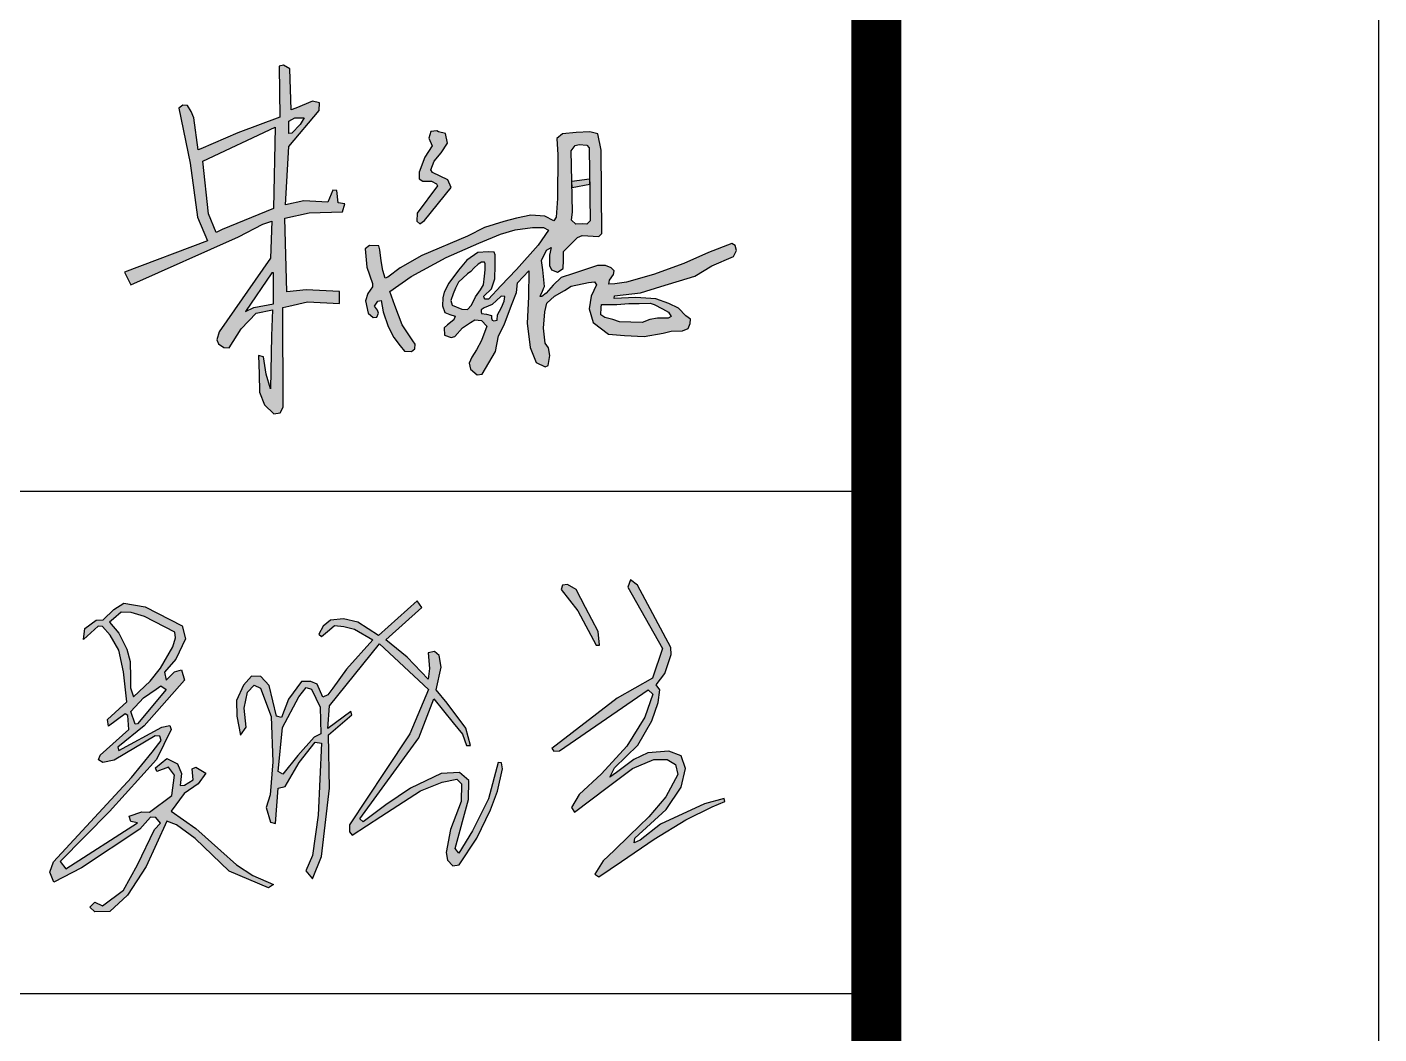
# Model space of a CAD drawing. Extents: x -417156 to 1571408, y 205758 to 1045562.
# Drawn here: x 1205095 to 1210475, y 906170 to 910179 of the extents above; entities that cross this region are included whole.
import ezdxf

# ---------------------------------------------------------------- set-up
doc = ezdxf.new("R2010")
doc.units = 0
doc.header["$LTSCALE"] = 1000
doc.header["$MEASUREMENT"] = 0
doc.layers.get('0').update_dxf_attribs({"linetype": 'CONTINUOUS'})
doc.layers.add('PUB_TITLE', color=4, linetype='CONTINUOUS')

msp = doc.modelspace()

# ---------------------------------------------------------------- hatches: boundary and pattern name
h = msp.add_hatch(color=7)
h.paths.add_polyline_path([(1206121.3, 909418.1), (1206217.8, 909439.5), (1206350.5, 909444.2), (1206359.3, 909475.7), (1206332.5, 909479.6), (1206327.3, 909529), (1206311.7, 909529.3), (1206291.9, 909482.1), (1206196.9, 909487.5), (1206123, 909471.8), (1206136.7, 909703.3), (1206257.7, 909847.5), (1206258.2, 909877.4), (1206230.9, 909883.9), (1206164.4, 909856.8), (1206145.6, 909849.5), (1206140.7, 910013.1), (1206116.2, 910027.5), (1206097.8, 910024), (1206100.8, 909821.1), (1205933.5, 909757.8), (1205787.1, 909693.8), (1205775.7, 909689.8), (1205758.7, 909818.4), (1205748.5, 909843.7), (1205733, 909867.2), (1205714.8, 909868.5), (1205699.4, 909856.7), (1205744.7, 909637.7), (1205773.7, 909422.3), (1205812.6, 909327.7), (1205482.5, 909204), (1205507.6, 909153), (1205936.2, 909344.6), (1206033.9, 909395.1), (1206068.5, 909406.6), (1206064.4, 909258.9), (1205859.2, 908965.6), (1205850.9, 908933.7), (1205856.5, 908917.6), (1205878.3, 908904.1), (1205899.3, 908902.3), (1205947.6, 908978.4), (1206006.4, 909039.7), (1206071.3, 909053.7), (1206067.6, 908949.3), (1206064.3, 908739.4), (1206046.3, 908797.1), (1206035.7, 908866), (1206016.6, 908871.7), (1206018.5, 908798.3), (1206020.5, 908726.2), (1206040.4, 908675), (1206077.4, 908639.6), (1206102.7, 908643.9), (1206114.1, 908666.1), (1206112.8, 909062.6), (1206136.2, 909067.7), (1206210.8, 909085.6), (1206338.6, 909078.6), (1206338.6, 909126.2), (1206205.3, 909133.7), (1206128.7, 909125.4)])
h.paths.add_polyline_path([(1206076.3, 909456.8), (1205871, 909373.2), (1205847.6, 909361.8), (1205817.3, 909435.1), (1205794.8, 909645.1), (1206082.5, 909780.2)], flags=16)
h.paths.add_polyline_path([(1206076.3, 909200.2), (1206076.3, 909077.9), (1205997.1, 909062.2), (1205964.3, 909047.1), (1206069.2, 909200.2)], flags=16)
h.paths.add_polyline_path([(1206136.7, 909755.6), (1206136.7, 909804.4), (1206160.3, 909817.4), (1206198.2, 909817.4), (1206181.6, 909790.7), (1206148.5, 909756.4)], flags=16)
h = msp.add_hatch(color=7)
h.paths.add_polyline_path([(1207303.7, 909349.8), (1207371, 909345.8), (1207382.7, 909357.5), (1207380.2, 909689.7), (1207366.2, 909754.6), (1207334.1, 909761.7), (1207279.9, 909759.1), (1207225.7, 909753.5), (1207203.1, 909735.2), (1207206.8, 909670.6), (1207205.8, 909496.6), (1207200.4, 909422.2), (1207190.9, 909408.2), (1207155.4, 909427), (1207100.1, 909430), (1207042.8, 909419), (1206992, 909404.6), (1206915.2, 909380.6), (1206847.9, 909347.2), (1206666.3, 909269.8), (1206579.8, 909220.2), (1206530.1, 909183.3), (1206519.8, 909179.6), (1206510.4, 909209.8), (1206504.7, 909248.8), (1206498.4, 909292.2), (1206494.7, 909308.7), (1206458.1, 909309.5), (1206440.6, 909296), (1206446.9, 909222.8), (1206470, 909158.3), (1206469.7, 909144.4), (1206450.6, 909118.7), (1206442.2, 909089), (1206452.9, 909040.3), (1206472.5, 909023.5), (1206487.6, 909024.7), (1206493.2, 909039.8), (1206489.8, 909051.5), (1206477.7, 909067.8), (1206490.7, 909088.4), (1206504.1, 909091.2), (1206511.5, 909045.7), (1206531.6, 908987.5), (1206554.6, 908943.8), (1206579.3, 908909.7), (1206597.7, 908888.4), (1206624.9, 908887), (1206638.7, 908898.1), (1206639.4, 908916.6), (1206629.6, 908930.3), (1206588.4, 908993.7), (1206558.6, 909070.1), (1206538.1, 909126), (1206623.9, 909185.7), (1206763.4, 909261.5), (1206893.3, 909318.3), (1206979, 909354.4), (1207037.8, 909371.4), (1207106.6, 909381.4), (1207150.5, 909381.4), (1207170.4, 909370.7), (1207129.3, 909311.3), (1207042.8, 909213.4), (1206980.4, 909148.8), (1206931.5, 909095.7), (1206917.8, 909096.3), (1206913.6, 909100.9), (1206912.2, 909107.5), (1206942.7, 909136.9), (1206956.6, 909177.1), (1206958, 909230.6), (1206958.3, 909272.5), (1206953.7, 909283), (1206929.8, 909284.9), (1206889.2, 909282.1), (1206845.7, 909251.5), (1206811.6, 909211.2), (1206774, 909159.7), (1206754.9, 909123.7), (1206749.9, 909100.7), (1206747.9, 909069.2), (1206757.4, 909042.3), (1206777.1, 909034.8), (1206798.4, 909027.7), (1206793.7, 909014.1), (1206768.8, 908993.2), (1206754.8, 908981.8), (1206755.8, 908952.7), (1206782.7, 908942.8), (1206797.1, 908947.2), (1206828.5, 908982.1), (1206859.4, 909003.5), (1206877.4, 909013), (1206903.8, 909011.5), (1206924.2, 908988.6), (1206902.8, 908931.3), (1206883.8, 908894.5), (1206865.4, 908865.6), (1206854.5, 908841.6), (1206859.4, 908817.7), (1206885.9, 908795.3), (1206905.8, 908797.8), (1206958.9, 908887), (1206970.9, 908949.3), (1206994.2, 908993.4), (1207022.2, 909071.4), (1207042.8, 909122.4), (1207047.3, 909160.9), (1207092.1, 909208.3), (1207090.3, 909105.4), (1207084.9, 909000.7), (1207096.9, 908904), (1207120.7, 908844), (1207156.9, 908827.1), (1207169.4, 908831.6), (1207175, 908872.3), (1207170.5, 908901.7), (1207157.4, 908920.2), (1207150.1, 908980.1), (1207155.8, 909045.2), (1207163.1, 909079.4), (1207193.9, 909107.4), (1207233.1, 909130.9), (1207260, 909148.2), (1207329, 909162.8), (1207353, 909165), (1207360.9, 909152.4), (1207340.1, 909108.5), (1207332.3, 909056.8), (1207347.2, 909003.1), (1207409, 908956.2), (1207472.7, 908951.3), (1207551.4, 908947), (1207625.7, 908960.5), (1207658.4, 908968.4), (1207703.1, 908970.5), (1207725.7, 908979.7), (1207734.2, 908998.8), (1207735.3, 909016.4), (1207716.7, 909029.4), (1207686.9, 909059.5), (1207648.4, 909078.7), (1207596.7, 909097.6), (1207517.4, 909102.3), (1207431.7, 909099.1), (1207432.2, 909109.1), (1207536.4, 909120.5), (1207617.1, 909146.9), (1207752.7, 909187.9), (1207820.5, 909228.2), (1207906.3, 909265.7), (1207918.3, 909289.6), (1207912.8, 909309), (1207899.3, 909317.9), (1207806.2, 909281.3), (1207708.6, 909238.3), (1207587.7, 909193.6), (1207480.2, 909164.1), (1207433.6, 909156.9), (1207410.4, 909156), (1207412.7, 909171.7), (1207428.7, 909193.9), (1207431.3, 909208.5), (1207419.4, 909220.9), (1207396.8, 909229.7), (1207365.3, 909229.7), (1207269.7, 909198.6), (1207220.3, 909182.7), (1207188.4, 909151.7), (1207160.3, 909119.6), (1207143.4, 909106.4), (1207136.4, 909106.9), (1207139.2, 909114.1), (1207145.5, 909124.1), (1207150.7, 909138.5), (1207153.9, 909146.8), (1207147.2, 909213.3), (1207142.8, 909250.1), (1207162.2, 909290.9), (1207181.1, 909301.9), (1207173.6, 909271), (1207174.6, 909229.7), (1207181.6, 909212.8), (1207206, 909203.8), (1207228, 909218.2), (1207230, 909251.1), (1207230, 909285.1), (1207265.8, 909321.9), (1207285.3, 909341.8)])
h.paths.add_polyline_path([(1207262.2, 909410.2), (1207265.6, 909443.2), (1207260.5, 909687), (1207276.5, 909707.3), (1207291.6, 909711.3), (1207322.6, 909708.6), (1207331.9, 909698), (1207335.9, 909408.1), (1207322.7, 909394), (1207304.8, 909395.6), (1207278.5, 909395.1)], flags=16)
h.paths.add_polyline_path([(1207381.4, 909074.5), (1207441.7, 909075.3), (1207489.7, 909078.4), (1207531.5, 909078.8), (1207574, 909080.4), (1207591, 909074.5), (1207623.3, 909057.6), (1207648.1, 909043.8), (1207658.8, 909027.3), (1207646.9, 909020.2), (1207604.4, 909019.8), (1207572.9, 909015.1), (1207542.9, 909002.9), (1207452.3, 909005.6), (1207426.3, 909015.1), (1207394, 909022.5), (1207378.6, 909033.6), (1207379, 909063.1)], flags=16)
h.paths.add_polyline_path([(1206918.1, 909236.8), (1206918.6, 909212.9), (1206915.6, 909188), (1206911.6, 909152.7), (1206899.6, 909133.2), (1206879.7, 909105.3), (1206864.3, 909072.5), (1206847.3, 909054.5), (1206824.9, 909056.5), (1206787, 909071.6), (1206781.6, 909090), (1206790.5, 909117.4), (1206800.5, 909140.3), (1206811.9, 909163.6), (1206848, 909196.4), (1206861.1, 909205.8), (1206873.4, 909218.8), (1206889.9, 909235.3), (1206904, 909243), (1206915.3, 909243.2)], flags=16)
h.paths.add_polyline_path([(1206996.5, 909106.1), (1206993.1, 909087.7), (1206983.6, 909063.1), (1206966.8, 909034), (1206965.5, 909011.7), (1206952.8, 909009.3), (1206946, 909012.8), (1206943.6, 909020.2), (1206942.7, 909030.5), (1206923.4, 909036.3), (1206902.9, 909038.8), (1206901.6, 909046), (1206902.6, 909054), (1206914.5, 909061.5), (1206946, 909074.1), (1206980.7, 909106.2), (1206984.2, 909108.4)], flags=16)
for points in [[(1206783.1, 909540.4), (1206769.2, 909571.3), (1206708.1, 909600.6), (1206701.6, 909610.5), (1206714.6, 909644.9), (1206742.5, 909678.2), (1206767.7, 909717.3), (1206760.6, 909754.9), (1206732, 909761.8), (1206725.8, 909765.8), (1206701.4, 909762.8), (1206694.4, 909736.9), (1206707.4, 909706.5), (1206678.5, 909660.7), (1206655.1, 909601), (1206655.2, 909575.3), (1206670.6, 909565.2), (1206704.3, 909565.2), (1206724.8, 909554.9), (1206727.7, 909546.8), (1206647, 909438.8), (1206646, 909406.3), (1206658, 909395.4), (1206676.4, 909408.8)], [(1207333.6, 909575.4), (1207263.1, 909565.1), (1207263.6, 909539.8), (1207333.9, 909553.1)]]:
    msp.add_hatch(color=7).paths.add_polyline_path(points)
h = msp.add_hatch(color=256)
h.paths.add_polyline_path([(1207524.6, 907956.8), (1207495.9, 907978.7), (1207485.3, 907949.7), (1207623.7, 907705.1), (1207584, 907587.1), (1207443.5, 907507.2), (1207183.1, 907307), (1207191.8, 907296.4), (1207214.1, 907297.3), (1207566.4, 907540.1), (1207584.8, 907523.6), (1207552.9, 907431.7), (1207481.3, 907316.7), (1207381.4, 907205.9), (1207292.3, 907123.7), (1207261.3, 907072.5), (1207273.9, 907054.1), (1207403.6, 907151.8), (1207504.4, 907227.7), (1207589.8, 907263.1), (1207642, 907263.1), (1207675, 907243.8), (1207684.6, 907203.2), (1207637.2, 907115.2), (1207569.4, 907034.5), (1207491.9, 906960), (1207430.8, 906901.3), (1207388, 906860.1), (1207354.5, 906806.3), (1207370, 906796.6), (1207460, 906857.5), (1207589.9, 906945.4), (1207717.1, 907023.6), (1207821.5, 907074.4), (1207871.7, 907096.1), (1207869.7, 907108.3), (1207791, 907087.3), (1207615.3, 907005.3), (1207535.3, 906941.6), (1207510.9, 906931.4), (1207513.6, 906949.7), (1207637.7, 907063.6), (1207697.4, 907153.7), (1207715.8, 907227.9), (1207698.2, 907277.4), (1207649.3, 907297), (1207565.2, 907289.6), (1207509.6, 907263.1), (1207440.5, 907211.7), (1207414.6, 907192.4), (1207432.3, 907230.6), (1207525.9, 907320.7), (1207581.6, 907417.2), (1207606, 907489.7), (1207613.4, 907540.6), (1207598.5, 907560.2), (1207632.5, 907605.4), (1207657.6, 907680.6), (1207656.3, 907709.7)])
h.paths.add_polyline_path([(1207245.9, 907960.5), (1207225.2, 907956.7), (1207220.9, 907940.1), (1207287.4, 907854.9), (1207359.5, 907718.8), (1207372.8, 907718.8), (1207367.3, 907772.7), (1207317.2, 907869), (1207280.4, 907939.7)], flags=17)
h.paths.add_polyline_path([(1206172.8, 907279.1), (1206113.1, 907204.6), (1206093.9, 907215.7), (1206111.1, 907390.8), (1206175.9, 907513.2), (1206205.5, 907549.2), (1206227.5, 907542.8), (1206260.8, 907471.9), (1206264.4, 907364.9), (1206238.1, 907352.1)], flags=16)
h.paths.add_polyline_path([(1205930.4, 907435.5), (1205944.7, 907359.8), (1205967.5, 907391.5), (1205958.6, 907467.6), (1205972.4, 907531.8), (1205999.2, 907559.5), (1206023.9, 907547.7), (1206066.5, 907434), (1206073.4, 907254.1), (1206062.5, 907122.1), (1206046.6, 907071.7), (1206063.5, 907014.3), (1206083.2, 907008.4), (1206094.1, 907148.8), (1206122.8, 907155.7), (1206177.3, 907251.6), (1206241.6, 907332.7), (1206266.3, 907328.7), (1206253.4, 907042), (1206231.6, 906880.4), (1206204.9, 906820.1), (1206231.6, 906787.5), (1206266.3, 906877.5), (1206299, 907148.8), (1206294.3, 907361.3), (1206387.9, 907441.6), (1206383.7, 907454.1), (1206292.2, 907386.2), (1206298.5, 907476.9), (1206497.3, 907723.3), (1206692, 907541.3), (1206618.3, 907365.3), (1206518.8, 907215.5), (1206377.7, 907003), (1206378, 906975.1), (1206388.7, 906961.4), (1206503.5, 907036.3), (1206660.5, 907138.8), (1206747.5, 907173.1), (1206805.9, 907185.3), (1206824.3, 907166.2), (1206822.7, 907095.9), (1206780.6, 906984), (1206763, 906892.3), (1206767.6, 906862.5), (1206789.1, 906839.5), (1206815.1, 906844.1), (1206884.7, 906949.6), (1206939.1, 907062.2), (1206967, 907136.7), (1206986.6, 907226.2), (1206983.6, 907249.6), (1206969.3, 907251.1), (1206931.6, 907106.5), (1206868.3, 906978.6), (1206813.2, 906890.1), (1206798.9, 906908.9), (1206851.7, 907104.2), (1206852.4, 907179.5), (1206816.2, 907211.2), (1206743.1, 907207.4), (1206620.3, 907148.7), (1206523.1, 907083.2), (1206432.6, 907014.7), (1206419.9, 907026.8), (1206654.3, 907349), (1206714.2, 907505.2), (1206791.1, 907409.2), (1206827.2, 907364.2), (1206843.4, 907318.5), (1206860, 907318.5), (1206840.8, 907387.4), (1206767.2, 907487.3), (1206723.3, 907540.5), (1206743.3, 907630.2), (1206735, 907676.8), (1206716.7, 907693.4), (1206691, 907687.6), (1206696.8, 907625.2), (1206691, 907582.9), (1206607.8, 907670.9), (1206522.5, 907739.4), (1206665.5, 907868.7), (1206647.2, 907894.3), (1206493, 907756.6), (1206411.7, 907809.5), (1206354, 907823.1), (1206302.9, 907818.1), (1206273.4, 907793.6), (1206256.1, 907762.7), (1206266.2, 907753.3), (1206298.6, 907780), (1206318.4, 907796.2), (1206355.5, 907792.2), (1206398.5, 907781.8), (1206471.2, 907740), (1206366.2, 907623.2), (1206311.2, 907547.1), (1206292.5, 907521.2), (1206271.8, 907510.8), (1206249.1, 907563.2), (1206224.9, 907573.8), (1206187, 907573.8), (1206135.4, 907503), (1206107.2, 907429.9), (1206088, 907436), (1206059.1, 907558), (1206025.8, 907594.3), (1205988.5, 907594.8), (1205956.2, 907559.5), (1205928.9, 907498.5)])
h.paths.add_polyline_path([(1205525.1, 907403.8), (1205508.6, 907454.3), (1205558.6, 907509.3), (1205608.2, 907543.8), (1205626.8, 907556.8), (1205649.3, 907541.3), (1205534.6, 907405.8)], flags=16)
h.paths.add_polyline_path([(1205506.8, 907548), (1205518.4, 907512.4), (1205585.4, 907574.7), (1205626.2, 907626.5), (1205675.2, 907711.5), (1205686, 907747.8), (1205682.6, 907769.9), (1205562.9, 907832.7), (1205509, 907848.9), (1205469.9, 907849.9), (1205439.4, 907823.5), (1205423.4, 907809.7), (1205460.8, 907766.1), (1205491.8, 907702.7), (1205505, 907653.6), (1205506.5, 907588.1)], flags=16)
h.paths.add_polyline_path([(1205378.1, 907794.1), (1205319.6, 907741), (1205325.1, 907784.2), (1205369.5, 907818.4), (1205397.3, 907819.1), (1205441, 907860.4), (1205480.7, 907885.8), (1205565.6, 907871.5), (1205712.5, 907795.3), (1205725.2, 907743), (1205687.1, 907662.1), (1205642.6, 907610.5), (1205649, 907579.6), (1205681.5, 907612.1), (1205710.1, 907620.1), (1205721.9, 907579.7), (1205561.3, 907397.2), (1205456.2, 907312.3), (1205460.6, 907299.2), (1205631.4, 907392), (1205663.8, 907398.1), (1205668.2, 907382.4), (1205610, 907263.4), (1205423.1, 907055.8), (1205226.3, 906857), (1205249.4, 906828.4), (1205535.2, 907010.8), (1205507.7, 907016.3), (1205501.1, 907037.1), (1205551.7, 907054.7), (1205582.5, 907053.6), (1205671.6, 907119.5), (1205681.5, 907200.8), (1205657.3, 907232.7), (1205611.1, 907215.1), (1205606.7, 907230.5), (1205650.7, 907267.8), (1205693.6, 907245.8), (1205709, 907207.4), (1205704.6, 907160.2), (1205722.1, 907161.3), (1205756.2, 907182.1), (1205751.8, 907226.1), (1205766.1, 907232.7), (1205806.8, 907208.5), (1205776, 907166.7), (1205719.9, 907128.3), (1205668.3, 907058), (1205767.2, 906988.8), (1205866.2, 906899.8), (1205928.2, 906844.1), (1205992.9, 906801.6), (1206075.3, 906765.3), (1206055.6, 906752.2), (1205899.4, 906819.2), (1205764.2, 906948.8), (1205689.4, 907003.7), (1205650.9, 907018), (1205569.6, 906836.7), (1205494.8, 906723.6), (1205423.9, 906658), (1205365.4, 906656.5), (1205345.3, 906674.9), (1205364.6, 906694.9), (1205395.4, 906681.1), (1205478.6, 906743.4), (1205534.2, 906843.2), (1205601.9, 906984), (1205626.6, 907010.2), (1205608.1, 907032.5), (1205586.5, 907033.3), (1205544.2, 906986.3), (1205311.5, 906831.6), (1205201.4, 906774.7), (1205185.2, 906814.7), (1205200.6, 906856.3), (1205511, 907191.5), (1205593.5, 907292.7), (1205618.9, 907326.8), (1205628.3, 907339.5), (1205623, 907356.7), (1205604.9, 907357.4), (1205442, 907260.8), (1205397.2, 907250.7), (1205379.6, 907261.5), (1205385.7, 907279.8), (1205500, 907382), (1205496, 907438), (1205486, 907444.7), (1205419.3, 907396), (1205415.3, 907422), (1205492, 907492.7), (1205478.4, 907612.8), (1205460.2, 907698), (1205426.2, 907758.4), (1205395.1, 907792.4)])

# ---------------------------------------------------------------- linework, layer by layer
for p, q in [((1207225.2, 907956.7), (1207220.9, 907940.1)), ((1207220.9, 907940.1), (1207287.4, 907854.9)), ((1207245.9, 907960.5), (1207225.2, 907956.7)), ((1207280.4, 907939.7), (1207245.9, 907960.5)), ((1207317.2, 907869), (1207280.4, 907939.7)), ((1207495.9, 907978.7), (1207485.3, 907949.7)), ((1207485.3, 907949.7), (1207623.7, 907705.1)), ((1207524.6, 907956.8), (1207495.9, 907978.7)), ((1207656.3, 907709.7), (1207524.6, 907956.8)), ((1205441, 907860.4), (1205480.7, 907885.8)), ((1205480.7, 907885.8), (1205565.6, 907871.5)), ((1206647.2, 907894.3), (1206493, 907756.6)), ((1206665.5, 907868.7), (1206647.2, 907894.3)), ((1205397.3, 907819.1), (1205441, 907860.4)), ((1205469.9, 907849.9), (1205439.4, 907823.5)), ((1205509, 907848.9), (1205469.9, 907849.9)), ((1205562.9, 907832.7), (1205509, 907848.9)), ((1205682.6, 907769.9), (1205562.9, 907832.7)), ((1205565.6, 907871.5), (1205712.5, 907795.3)), ((1206522.5, 907739.4), (1206665.5, 907868.7)), ((1207287.4, 907854.9), (1207359.5, 907718.8)), ((1207367.3, 907772.7), (1207317.2, 907869)), ((1205378.1, 907794.1), (1205319.6, 907741)), ((1205319.6, 907741), (1205325.1, 907784.2)), ((1205325.1, 907784.2), (1205369.5, 907818.4)), ((1205369.5, 907818.4), (1205397.3, 907819.1)), ((1205395.1, 907792.4), (1205378.1, 907794.1)), ((1205426.2, 907758.4), (1205395.1, 907792.4)), ((1205439.4, 907823.5), (1205423.4, 907809.7)), ((1205423.4, 907809.7), (1205460.8, 907766.1)), ((1205712.5, 907795.3), (1205725.2, 907743)), ((1206273.4, 907793.6), (1206256.1, 907762.7)), ((1206266.2, 907753.3), (1206298.6, 907780)), ((1206302.9, 907818.1), (1206273.4, 907793.6)), ((1206298.6, 907780), (1206318.4, 907796.2)), ((1206354, 907823.1), (1206302.9, 907818.1)), ((1206318.4, 907796.2), (1206355.5, 907792.2)), ((1206411.7, 907809.5), (1206354, 907823.1)), ((1206355.5, 907792.2), (1206398.5, 907781.8)), ((1206398.5, 907781.8), (1206471.2, 907740)), ((1206493, 907756.6), (1206411.7, 907809.5)), ((1205460.2, 907698), (1205426.2, 907758.4)), ((1205460.8, 907766.1), (1205491.8, 907702.7)), ((1205675.2, 907711.5), (1205686, 907747.8)), ((1205686, 907747.8), (1205682.6, 907769.9)), ((1205725.2, 907743), (1205687.1, 907662.1)), ((1206256.1, 907762.7), (1206266.2, 907753.3)), ((1206298.5, 907476.9), (1206497.3, 907723.3)), ((1206471.2, 907740), (1206366.2, 907623.2)), ((1206497.3, 907723.3), (1206692, 907541.3)), ((1206607.8, 907670.9), (1206522.5, 907739.4)), ((1207372.8, 907718.8), (1207367.3, 907772.7)), ((1205478.4, 907612.8), (1205460.2, 907698)), ((1205491.8, 907702.7), (1205505, 907653.6)), ((1205626.2, 907626.5), (1205675.2, 907711.5)), ((1206691, 907582.9), (1206607.8, 907670.9)), ((1206716.7, 907693.4), (1206691, 907687.6)), ((1206691, 907687.6), (1206696.8, 907625.2)), ((1206735, 907676.8), (1206716.7, 907693.4)), ((1206743.3, 907630.2), (1206735, 907676.8)), ((1207359.5, 907718.8), (1207372.8, 907718.8)), ((1207623.7, 907705.1), (1207584, 907587.1)), ((1207632.5, 907605.4), (1207657.6, 907680.6)), ((1207657.6, 907680.6), (1207656.3, 907709.7)), ((1205505, 907653.6), (1205506.5, 907588.1)), ((1205585.4, 907574.7), (1205626.2, 907626.5)), ((1205687.1, 907662.1), (1205642.6, 907610.5)), ((1205681.5, 907612.1), (1205710.1, 907620.1)), ((1205710.1, 907620.1), (1205721.9, 907579.7)), ((1206366.2, 907623.2), (1206311.2, 907547.1)), ((1206696.8, 907625.2), (1206691, 907582.9)), ((1206723.3, 907540.5), (1206743.3, 907630.2)), ((1205492, 907492.7), (1205478.4, 907612.8)), ((1205506.5, 907588.1), (1205506.8, 907548)), ((1205518.4, 907512.4), (1205585.4, 907574.7)), ((1205721.9, 907579.7), (1205561.3, 907397.2)), ((1205642.6, 907610.5), (1205649, 907579.6)), ((1205649, 907579.6), (1205681.5, 907612.1)), ((1205988.5, 907594.8), (1205956.2, 907559.5)), ((1206025.8, 907594.3), (1205988.5, 907594.8)), ((1206059.1, 907558), (1206025.8, 907594.3)), ((1206187, 907573.8), (1206135.4, 907503)), ((1206224.9, 907573.8), (1206187, 907573.8)), ((1206249.1, 907563.2), (1206224.9, 907573.8)), ((1206271.8, 907510.8), (1206249.1, 907563.2)), ((1207584, 907587.1), (1207443.5, 907507.2)), ((1207598.5, 907560.2), (1207632.5, 907605.4)), ((1205506.8, 907548), (1205518.4, 907512.4)), ((1205508.6, 907454.3), (1205558.6, 907509.3)), ((1205649.3, 907541.3), (1205534.6, 907405.8)), ((1205558.6, 907509.3), (1205608.2, 907543.8)), ((1205608.2, 907543.8), (1205626.8, 907556.8)), ((1205626.8, 907556.8), (1205649.3, 907541.3)), ((1205956.2, 907559.5), (1205928.9, 907498.5)), ((1205958.6, 907467.6), (1205972.4, 907531.8)), ((1205972.4, 907531.8), (1205999.2, 907559.5)), ((1205999.2, 907559.5), (1206023.9, 907547.7)), ((1206023.9, 907547.7), (1206066.5, 907434)), ((1206088, 907436), (1206059.1, 907558)), ((1206111.1, 907390.8), (1206175.9, 907513.2)), ((1206175.9, 907513.2), (1206205.5, 907549.2)), ((1206205.5, 907549.2), (1206227.5, 907542.8)), ((1206227.5, 907542.8), (1206260.8, 907471.9)), ((1206292.5, 907521.2), (1206271.8, 907510.8)), ((1206311.2, 907547.1), (1206292.5, 907521.2)), ((1206692, 907541.3), (1206618.3, 907365.3)), ((1206767.2, 907487.3), (1206723.3, 907540.5)), ((1207214.1, 907297.3), (1207566.4, 907540.1)), ((1207584.8, 907523.6), (1207552.9, 907431.7)), ((1207566.4, 907540.1), (1207584.8, 907523.6)), ((1207613.4, 907540.6), (1207598.5, 907560.2)), ((1207606, 907489.7), (1207613.4, 907540.6)), ((1205415.3, 907422), (1205492, 907492.7)), ((1205525.1, 907403.8), (1205508.6, 907454.3)), ((1205928.9, 907498.5), (1205930.4, 907435.5)), ((1205967.5, 907391.5), (1205958.6, 907467.6)), ((1206135.4, 907503), (1206107.2, 907429.9)), ((1206260.8, 907471.9), (1206264.4, 907364.9)), ((1206292.2, 907386.2), (1206298.5, 907476.9)), ((1206383.7, 907454.1), (1206292.2, 907386.2)), ((1206387.9, 907441.6), (1206383.7, 907454.1)), ((1206654.3, 907349), (1206714.2, 907505.2)), ((1206714.2, 907505.2), (1206791.1, 907409.2)), ((1206840.8, 907387.4), (1206767.2, 907487.3)), ((1207443.5, 907507.2), (1207183.1, 907307)), ((1207581.6, 907417.2), (1207606, 907489.7)), ((1205419.3, 907396), (1205415.3, 907422)), ((1205486, 907444.7), (1205419.3, 907396)), ((1205496, 907438), (1205486, 907444.7)), ((1205500, 907382), (1205496, 907438)), ((1205534.6, 907405.8), (1205525.1, 907403.8)), ((1205930.4, 907435.5), (1205944.7, 907359.8)), ((1206066.5, 907434), (1206073.4, 907254.1)), ((1206107.2, 907429.9), (1206088, 907436)), ((1206294.3, 907361.3), (1206387.9, 907441.6)), ((1206791.1, 907409.2), (1206827.2, 907364.2)), ((1207552.9, 907431.7), (1207481.3, 907316.7)), ((1207525.9, 907320.7), (1207581.6, 907417.2)), ((1205385.7, 907279.8), (1205500, 907382)), ((1205604.9, 907357.4), (1205442, 907260.8)), ((1205561.3, 907397.2), (1205456.2, 907312.3)), ((1205460.6, 907299.2), (1205631.4, 907392)), ((1205623, 907356.7), (1205604.9, 907357.4)), ((1205668.2, 907382.4), (1205610, 907263.4)), ((1205628.3, 907339.5), (1205623, 907356.7)), ((1205631.4, 907392), (1205663.8, 907398.1)), ((1205663.8, 907398.1), (1205668.2, 907382.4)), ((1205944.7, 907359.8), (1205967.5, 907391.5)), ((1206093.9, 907215.7), (1206111.1, 907390.8)), ((1206238.1, 907352.1), (1206172.8, 907279.1)), ((1206264.4, 907364.9), (1206238.1, 907352.1)), ((1206299, 907148.8), (1206294.3, 907361.3)), ((1206419.9, 907026.8), (1206654.3, 907349)), ((1206618.3, 907365.3), (1206518.8, 907215.5)), ((1206827.2, 907364.2), (1206843.4, 907318.5)), ((1206860, 907318.5), (1206840.8, 907387.4)), ((1205456.2, 907312.3), (1205460.6, 907299.2)), ((1205511, 907191.5), (1205593.5, 907292.7)), ((1205593.5, 907292.7), (1205618.9, 907326.8)), ((1205618.9, 907326.8), (1205628.3, 907339.5)), ((1206177.3, 907251.6), (1206241.6, 907332.7)), ((1206241.6, 907332.7), (1206266.3, 907328.7)), ((1206266.3, 907328.7), (1206253.4, 907042)), ((1206843.4, 907318.5), (1206860, 907318.5)), ((1207183.1, 907307), (1207191.8, 907296.4)), ((1207191.8, 907296.4), (1207214.1, 907297.3)), ((1207481.3, 907316.7), (1207381.4, 907205.9)), ((1207432.3, 907230.6), (1207525.9, 907320.7)), ((1207649.3, 907297), (1207565.2, 907289.6)), ((1207698.2, 907277.4), (1207649.3, 907297)), ((1205379.6, 907261.5), (1205385.7, 907279.8)), ((1205397.2, 907250.7), (1205379.6, 907261.5)), ((1205442, 907260.8), (1205397.2, 907250.7)), ((1205610, 907263.4), (1205423.1, 907055.8)), ((1205606.7, 907230.5), (1205650.7, 907267.8)), ((1205650.7, 907267.8), (1205693.6, 907245.8)), ((1205693.6, 907245.8), (1205709, 907207.4)), ((1206073.4, 907254.1), (1206062.5, 907122.1)), ((1206172.8, 907279.1), (1206113.1, 907204.6)), ((1206122.8, 907155.7), (1206177.3, 907251.6)), ((1206969.3, 907251.1), (1206931.6, 907106.5)), ((1206983.6, 907249.6), (1206969.3, 907251.1)), ((1206986.6, 907226.2), (1206983.6, 907249.6)), ((1207509.6, 907263.1), (1207440.5, 907211.7)), ((1207504.4, 907227.7), (1207589.8, 907263.1)), ((1207565.2, 907289.6), (1207509.6, 907263.1)), ((1207589.8, 907263.1), (1207642, 907263.1)), ((1207642, 907263.1), (1207675, 907243.8)), ((1207675, 907243.8), (1207684.6, 907203.2)), ((1207715.8, 907227.9), (1207698.2, 907277.4)), ((1205200.6, 906856.3), (1205511, 907191.5)), ((1205611.1, 907215.1), (1205606.7, 907230.5)), ((1205657.3, 907232.7), (1205611.1, 907215.1)), ((1205611.1, 907215.1), (1205611.1, 907215.1)), ((1205681.5, 907200.8), (1205657.3, 907232.7)), ((1205671.6, 907119.5), (1205681.5, 907200.8)), ((1205709, 907207.4), (1205704.6, 907160.2)), ((1205751.8, 907226.1), (1205766.1, 907232.7)), ((1205756.2, 907182.1), (1205751.8, 907226.1)), ((1205766.1, 907232.7), (1205806.8, 907208.5)), ((1205806.8, 907208.5), (1205776, 907166.7)), ((1206113.1, 907204.6), (1206093.9, 907215.7)), ((1206518.8, 907215.5), (1206377.7, 907003)), ((1206743.1, 907207.4), (1206620.3, 907148.7)), ((1206816.2, 907211.2), (1206743.1, 907207.4)), ((1206747.5, 907173.1), (1206805.9, 907185.3)), ((1206805.9, 907185.3), (1206824.3, 907166.2)), ((1206852.4, 907179.5), (1206816.2, 907211.2)), ((1206967, 907136.7), (1206986.6, 907226.2)), ((1207381.4, 907205.9), (1207292.3, 907123.7)), ((1207403.6, 907151.8), (1207504.4, 907227.7)), ((1207414.6, 907192.4), (1207432.3, 907230.6)), ((1207440.5, 907211.7), (1207414.6, 907192.4)), ((1207684.6, 907203.2), (1207637.2, 907115.2)), ((1207697.4, 907153.7), (1207715.8, 907227.9)), ((1205704.6, 907160.2), (1205722.1, 907161.3)), ((1205776, 907166.7), (1205719.9, 907128.3)), ((1205722.1, 907161.3), (1205756.2, 907182.1)), ((1206083.2, 907008.4), (1206094.1, 907148.8)), ((1206094.1, 907148.8), (1206122.8, 907155.7)), ((1206266.3, 906877.5), (1206299, 907148.8)), ((1206503.5, 907036.3), (1206660.5, 907138.8)), ((1206620.3, 907148.7), (1206523.1, 907083.2)), ((1206660.5, 907138.8), (1206747.5, 907173.1)), ((1206824.3, 907166.2), (1206822.7, 907095.9)), ((1206851.7, 907104.2), (1206852.4, 907179.5)), ((1206939.1, 907062.2), (1206967, 907136.7)), ((1207273.9, 907054.1), (1207403.6, 907151.8)), ((1207637.7, 907063.6), (1207697.4, 907153.7)), ((1205582.5, 907053.6), (1205671.6, 907119.5)), ((1205719.9, 907128.3), (1205668.3, 907058)), ((1206062.5, 907122.1), (1206046.6, 907071.7)), ((1206523.1, 907083.2), (1206432.6, 907014.7)), ((1206822.7, 907095.9), (1206780.6, 906984)), ((1206798.9, 906908.9), (1206851.7, 907104.2)), ((1206931.6, 907106.5), (1206868.3, 906978.6)), ((1207292.3, 907123.7), (1207261.3, 907072.5)), ((1207637.2, 907115.2), (1207569.4, 907034.5)), ((1207791, 907087.3), (1207615.3, 907005.3)), ((1207869.7, 907108.3), (1207791, 907087.3)), ((1207821.5, 907074.4), (1207871.7, 907096.1)), ((1207871.7, 907096.1), (1207869.7, 907108.3)), ((1205423.1, 907055.8), (1205226.3, 906857)), ((1205501.1, 907037.1), (1205551.7, 907054.7)), ((1205507.7, 907016.3), (1205501.1, 907037.1)), ((1205586.5, 907033.3), (1205544.2, 906986.3)), ((1205551.7, 907054.7), (1205582.5, 907053.6)), ((1205608.1, 907032.5), (1205586.5, 907033.3)), ((1205626.6, 907010.2), (1205608.1, 907032.5)), ((1205668.3, 907058), (1205767.2, 906988.8)), ((1206046.6, 907071.7), (1206063.5, 907014.3)), ((1206253.4, 907042), (1206231.6, 906880.4)), ((1206388.7, 906961.4), (1206503.5, 907036.3)), ((1206432.6, 907014.7), (1206419.9, 907026.8)), ((1206884.7, 906949.6), (1206939.1, 907062.2)), ((1207261.3, 907072.5), (1207273.9, 907054.1)), ((1207569.4, 907034.5), (1207491.9, 906960)), ((1207513.6, 906949.7), (1207637.7, 907063.6)), ((1207589.9, 906945.4), (1207717.1, 907023.6)), ((1207717.1, 907023.6), (1207821.5, 907074.4)), ((1205249.4, 906828.4), (1205535.2, 907010.8)), ((1205544.2, 906986.3), (1205311.5, 906831.6)), ((1205535.2, 907010.8), (1205507.7, 907016.3)), ((1205534.2, 906843.2), (1205601.9, 906984)), ((1205650.9, 907018), (1205569.6, 906836.7)), ((1205601.9, 906984), (1205626.6, 907010.2)), ((1205689.4, 907003.7), (1205650.9, 907018)), ((1205764.2, 906948.8), (1205689.4, 907003.7)), ((1205767.2, 906988.8), (1205866.2, 906899.8)), ((1206063.5, 907014.3), (1206083.2, 907008.4)), ((1206377.7, 907003), (1206378, 906975.1)), ((1206378, 906975.1), (1206388.7, 906961.4)), ((1206780.6, 906984), (1206763, 906892.3)), ((1206868.3, 906978.6), (1206813.2, 906890.1)), ((1207615.3, 907005.3), (1207535.3, 906941.6)), ((1205899.4, 906819.2), (1205764.2, 906948.8)), ((1206815.1, 906844.1), (1206884.7, 906949.6)), ((1207491.9, 906960), (1207430.8, 906901.3)), ((1207460, 906857.5), (1207589.9, 906945.4)), ((1207510.9, 906931.4), (1207513.6, 906949.7)), ((1207535.3, 906941.6), (1207510.9, 906931.4)), ((1205866.2, 906899.8), (1205928.2, 906844.1)), ((1206231.6, 906880.4), (1206204.9, 906820.1)), ((1206231.6, 906787.5), (1206266.3, 906877.5)), ((1206763, 906892.3), (1206767.6, 906862.5)), ((1206767.6, 906862.5), (1206789.1, 906839.5)), ((1206813.2, 906890.1), (1206798.9, 906908.9)), ((1207430.8, 906901.3), (1207388, 906860.1)), ((1205185.2, 906814.7), (1205200.6, 906856.3)), ((1205201.4, 906774.7), (1205185.2, 906814.7)), ((1205311.5, 906831.6), (1205201.4, 906774.7)), ((1205226.3, 906857), (1205249.4, 906828.4)), ((1205478.6, 906743.4), (1205534.2, 906843.2)), ((1205569.6, 906836.7), (1205494.8, 906723.6)), ((1206055.6, 906752.2), (1205899.4, 906819.2)), ((1205928.2, 906844.1), (1205992.9, 906801.6)), ((1206204.9, 906820.1), (1206231.6, 906787.5)), ((1206789.1, 906839.5), (1206815.1, 906844.1)), ((1207388, 906860.1), (1207354.5, 906806.3)), ((1207370, 906796.6), (1207460, 906857.5)), ((1205992.9, 906801.6), (1206075.3, 906765.3)), ((1206075.3, 906765.3), (1206055.6, 906752.2)), ((1207354.5, 906806.3), (1207370, 906796.6)), ((1205395.4, 906681.1), (1205478.6, 906743.4)), ((1205494.8, 906723.6), (1205423.9, 906658)), ((1205345.3, 906674.9), (1205364.6, 906694.9)), ((1205365.4, 906656.5), (1205345.3, 906674.9)), ((1205364.6, 906694.9), (1205395.4, 906681.1)), ((1205423.9, 906658), (1205365.4, 906656.5))]:
    msp.add_line(p, q)
for points in [[(1206071.3, 909053.7), (1206067.6, 908949.3), (1206064.3, 908739.4), (1206046.3, 908797.1), (1206035.7, 908866), (1206016.6, 908871.7), (1206018.5, 908798.3), (1206020.5, 908726.2), (1206040.4, 908675), (1206077.4, 908639.6), (1206102.7, 908643.9), (1206114.1, 908666.1), (1206112.8, 909062.6), (1206136.2, 909067.7), (1206210.8, 909085.6), (1206338.6, 909078.6), (1206338.6, 909126.2), (1206205.3, 909133.7), (1206128.7, 909125.4), (1206121.3, 909418.1), (1206217.8, 909439.5), (1206350.5, 909444.2), (1206359.3, 909475.7), (1206332.5, 909479.6), (1206327.3, 909529), (1206311.7, 909529.3), (1206291.9, 909482.1), (1206196.9, 909487.5), (1206123, 909471.8), (1206136.7, 909703.3), (1206257.7, 909847.5), (1206258.2, 909877.4), (1206230.9, 909883.9), (1206164.4, 909856.8), (1206145.6, 909849.5), (1206140.7, 910013.1), (1206116.2, 910027.5), (1206097.8, 910024), (1206100.8, 909821.1), (1205933.5, 909757.8), (1205787.1, 909693.8), (1205775.7, 909689.8), (1205758.7, 909818.4), (1205748.5, 909843.7), (1205733, 909867.2), (1205714.8, 909868.5), (1205699.4, 909856.7), (1205744.7, 909637.7), (1205773.7, 909422.3), (1205812.6, 909327.7), (1205482.5, 909204), (1205507.6, 909153), (1205936.2, 909344.6), (1206033.9, 909395.1), (1206068.5, 909406.6), (1206064.4, 909258.9), (1205859.2, 908965.6), (1205850.9, 908933.7), (1205856.5, 908917.6), (1205878.3, 908904.1), (1205899.3, 908902.3), (1205947.6, 908978.4), (1206006.4, 909039.7)], [(1206494.7, 909308.7), (1206458.1, 909309.5), (1206440.6, 909296), (1206446.9, 909222.8), (1206470, 909158.3), (1206469.7, 909144.4), (1206450.6, 909118.7), (1206442.2, 909089), (1206452.9, 909040.3), (1206472.5, 909023.5), (1206487.6, 909024.7), (1206493.2, 909039.8), (1206489.8, 909051.5), (1206477.7, 909067.8), (1206490.7, 909088.4), (1206504.1, 909091.2), (1206511.5, 909045.7), (1206531.6, 908987.5), (1206554.6, 908943.8), (1206579.3, 908909.7), (1206597.7, 908888.4), (1206624.9, 908887), (1206638.7, 908898.1), (1206639.4, 908916.6), (1206629.6, 908930.3), (1206588.4, 908993.7), (1206558.6, 909070.1), (1206538.1, 909126), (1206623.9, 909185.7), (1206763.4, 909261.5), (1206893.3, 909318.3), (1206979, 909354.4), (1207037.8, 909371.4), (1207106.6, 909381.4), (1207150.5, 909381.4), (1207170.4, 909370.7), (1207129.3, 909311.3), (1207042.8, 909213.4), (1206980.4, 909148.8), (1206931.5, 909095.7), (1206917.8, 909096.3), (1206913.6, 909100.9), (1206912.2, 909107.5), (1206942.7, 909136.9), (1206956.6, 909177.1), (1206958, 909230.6), (1206958.3, 909272.5), (1206953.7, 909283), (1206929.8, 909284.9), (1206889.2, 909282.1), (1206845.7, 909251.5), (1206811.6, 909211.2), (1206774, 909159.7), (1206754.9, 909123.7), (1206749.9, 909100.7), (1206747.9, 909069.2), (1206757.4, 909042.3), (1206777.1, 909034.8), (1206798.4, 909027.7), (1206793.7, 909014.1), (1206768.8, 908993.2), (1206754.8, 908981.8), (1206755.8, 908952.7), (1206782.7, 908942.8), (1206797.1, 908947.2), (1206828.5, 908982.1), (1206859.4, 909003.5), (1206877.4, 909013), (1206903.8, 909011.5), (1206924.2, 908988.6), (1206902.8, 908931.3), (1206883.8, 908894.5), (1206865.4, 908865.6), (1206854.5, 908841.6), (1206859.4, 908817.7), (1206885.9, 908795.3), (1206905.8, 908797.8), (1206958.9, 908887), (1206970.9, 908949.3), (1206994.2, 908993.4), (1207022.2, 909071.4), (1207042.8, 909122.4), (1207047.3, 909160.9), (1207092.1, 909208.3), (1207090.3, 909105.4), (1207084.9, 909000.7), (1207096.9, 908904), (1207120.7, 908844), (1207156.9, 908827.1), (1207169.4, 908831.6), (1207175, 908872.3), (1207170.5, 908901.7), (1207157.4, 908920.2), (1207150.1, 908980.1), (1207155.8, 909045.2), (1207163.1, 909079.4), (1207193.9, 909107.4), (1207233.1, 909130.9), (1207260, 909148.2), (1207329, 909162.8), (1207353, 909165), (1207360.9, 909152.4), (1207340.1, 909108.5), (1207332.3, 909056.8), (1207347.2, 909003.1), (1207409, 908956.2), (1207472.7, 908951.3), (1207551.4, 908947), (1207625.7, 908960.5), (1207658.4, 908968.4), (1207703.1, 908970.5), (1207725.7, 908979.7), (1207734.2, 908998.8), (1207735.3, 909016.4), (1207716.7, 909029.4), (1207686.9, 909059.5), (1207648.4, 909078.7), (1207596.7, 909097.6), (1207517.4, 909102.3), (1207431.7, 909099.1), (1207432.2, 909109.1), (1207536.4, 909120.5), (1207617.1, 909146.9), (1207752.7, 909187.9), (1207820.5, 909228.2), (1207906.3, 909265.7), (1207918.3, 909289.6), (1207912.8, 909309), (1207899.3, 909317.9), (1207806.2, 909281.3), (1207708.6, 909238.3), (1207587.7, 909193.6), (1207480.2, 909164.1), (1207433.6, 909156.9), (1207410.4, 909156), (1207412.7, 909171.7), (1207428.7, 909193.9), (1207431.3, 909208.5), (1207419.4, 909220.9), (1207396.8, 909229.7), (1207365.3, 909229.7), (1207269.7, 909198.6), (1207220.3, 909182.7), (1207188.4, 909151.7), (1207160.3, 909119.6), (1207143.4, 909106.4), (1207136.4, 909106.9), (1207139.2, 909114.1), (1207145.5, 909124.1), (1207150.7, 909138.5), (1207153.9, 909146.8), (1207147.2, 909213.3), (1207142.8, 909250.1), (1207162.2, 909290.9), (1207181.1, 909301.9), (1207173.6, 909271), (1207174.6, 909229.7), (1207181.6, 909212.8), (1207206, 909203.8), (1207228, 909218.2), (1207230, 909251.1), (1207230, 909285.1), (1207265.8, 909321.9), (1207285.3, 909341.8), (1207303.7, 909349.8), (1207371, 909345.8), (1207382.7, 909357.5), (1207380.2, 909689.7), (1207366.2, 909754.6), (1207334.1, 909761.7), (1207279.9, 909759.1), (1207225.7, 909753.5), (1207203.1, 909735.2), (1207206.8, 909670.6), (1207205.8, 909496.6), (1207200.4, 909422.2), (1207190.9, 909408.2), (1207155.4, 909427), (1207100.1, 909430), (1207042.8, 909419), (1206992, 909404.6), (1206915.2, 909380.6), (1206847.9, 909347.2), (1206666.3, 909269.8), (1206579.8, 909220.2), (1206530.1, 909183.3), (1206519.8, 909179.6), (1206510.4, 909209.8), (1206504.7, 909248.8), (1206498.4, 909292.2)], [(1206725.8, 909765.8), (1206701.4, 909762.8), (1206694.4, 909736.9), (1206707.4, 909706.5), (1206678.5, 909660.7), (1206655.1, 909601), (1206655.2, 909575.3), (1206670.6, 909565.2), (1206704.3, 909565.2), (1206724.8, 909554.9), (1206727.7, 909546.8), (1206647, 909438.8), (1206646, 909406.3), (1206658, 909395.4), (1206676.4, 909408.8), (1206783.1, 909540.4), (1206769.2, 909571.3), (1206708.1, 909600.6), (1206701.6, 909610.5), (1206714.6, 909644.9), (1206742.5, 909678.2), (1206767.7, 909717.3), (1206760.6, 909754.9), (1206732, 909761.8), (1206732, 909761.8), (1206732, 909761.8)], [(1207260.5, 909687), (1207276.5, 909707.3), (1207291.6, 909711.3), (1207322.6, 909708.6), (1207331.9, 909698), (1207335.9, 909408.1), (1207322.7, 909394), (1207304.8, 909395.6), (1207278.5, 909395.1), (1207262.2, 909410.2), (1207265.6, 909443.2), (1207260.5, 909687)]]:
    msp.add_lwpolyline(points, close=True)
for points in [[(1205794.8, 909645.1), (1206082.5, 909780.2), (1206076.3, 909456.8), (1205871, 909373.2), (1205847.6, 909361.8), (1205817.3, 909435.1), (1205794.8, 909645.1)], [(1206136.7, 909804.4), (1206160.3, 909817.4), (1206198.2, 909817.4), (1206181.6, 909790.7), (1206148.5, 909756.4), (1206136.7, 909755.6), (1206136.7, 909804.4)], [(1207263.1, 909565.1), (1207333.6, 909575.4), (1207333.9, 909553.1), (1207263.6, 909539.8), (1207263.1, 909565.1)], [(1206848, 909196.4), (1206811.9, 909163.6), (1206800.5, 909140.3), (1206790.5, 909117.4), (1206781.6, 909090), (1206787, 909071.6), (1206824.9, 909056.5), (1206847.3, 909054.5), (1206864.3, 909072.5), (1206879.7, 909105.3), (1206899.6, 909133.2), (1206911.6, 909152.7), (1206915.6, 909188), (1206918.6, 909212.9), (1206918.1, 909236.8), (1206915.3, 909243.2), (1206904, 909243), (1206889.9, 909235.3), (1206873.4, 909218.8), (1206861.1, 909205.8), (1206848, 909196.4)], [(1206069.2, 909200.2), (1205964.3, 909047.1), (1205997.1, 909062.2), (1206076.3, 909077.9), (1206076.3, 909200.2), (1206069.2, 909200.2)], [(1206980.7, 909106.2), (1206946, 909074.1), (1206914.5, 909061.5), (1206902.6, 909054), (1206901.6, 909046), (1206902.9, 909038.8), (1206923.4, 909036.3), (1206942.7, 909030.5), (1206943.6, 909020.2), (1206946, 909012.8), (1206952.8, 909009.3), (1206965.5, 909011.7), (1206966.8, 909034), (1206983.6, 909063.1), (1206993.1, 909087.7), (1206996.5, 909106.1), (1206984.2, 909108.4), (1206980.7, 909106.2)], [(1207441.7, 909075.3), (1207489.7, 909078.4), (1207531.5, 909078.8), (1207574, 909080.4), (1207591, 909074.5), (1207623.3, 909057.6), (1207648.1, 909043.8), (1207658.8, 909027.3), (1207646.9, 909020.2), (1207604.4, 909019.8), (1207572.9, 909015.1), (1207542.9, 909002.9), (1207452.3, 909005.6), (1207426.3, 909015.1), (1207394, 909022.5), (1207378.6, 909033.6), (1207379, 909063.1), (1207381.4, 909074.5), (1207441.7, 909075.3)]]:
    msp.add_lwpolyline(points)
at = {"layer": 'PUB_TITLE', "color": 4}
for p, q in [((1197474.7, 908331.3), (1208474.7, 908331.3)), ((1197474.7, 906331.3), (1208474.7, 906331.3))]:
    msp.add_line(p, q, dxfattribs=at)
at = {"layer": 'PUB_TITLE'}
msp.add_lwpolyline([(1042274.7, 867803.1), (1210474.7, 867803.1), (1210474.7, 986603.1), (1042274.7, 986603.1)], close=True, dxfattribs=at)
at = {"layer": 'PUB_TITLE', "const_width": 200}
msp.add_lwpolyline([(1047274.7, 869803.1), (1208474.7, 869803.1), (1208474.7, 984603.1), (1047274.7, 984603.1)], close=True, dxfattribs=at)

doc.saveas('drawing.dxf')
